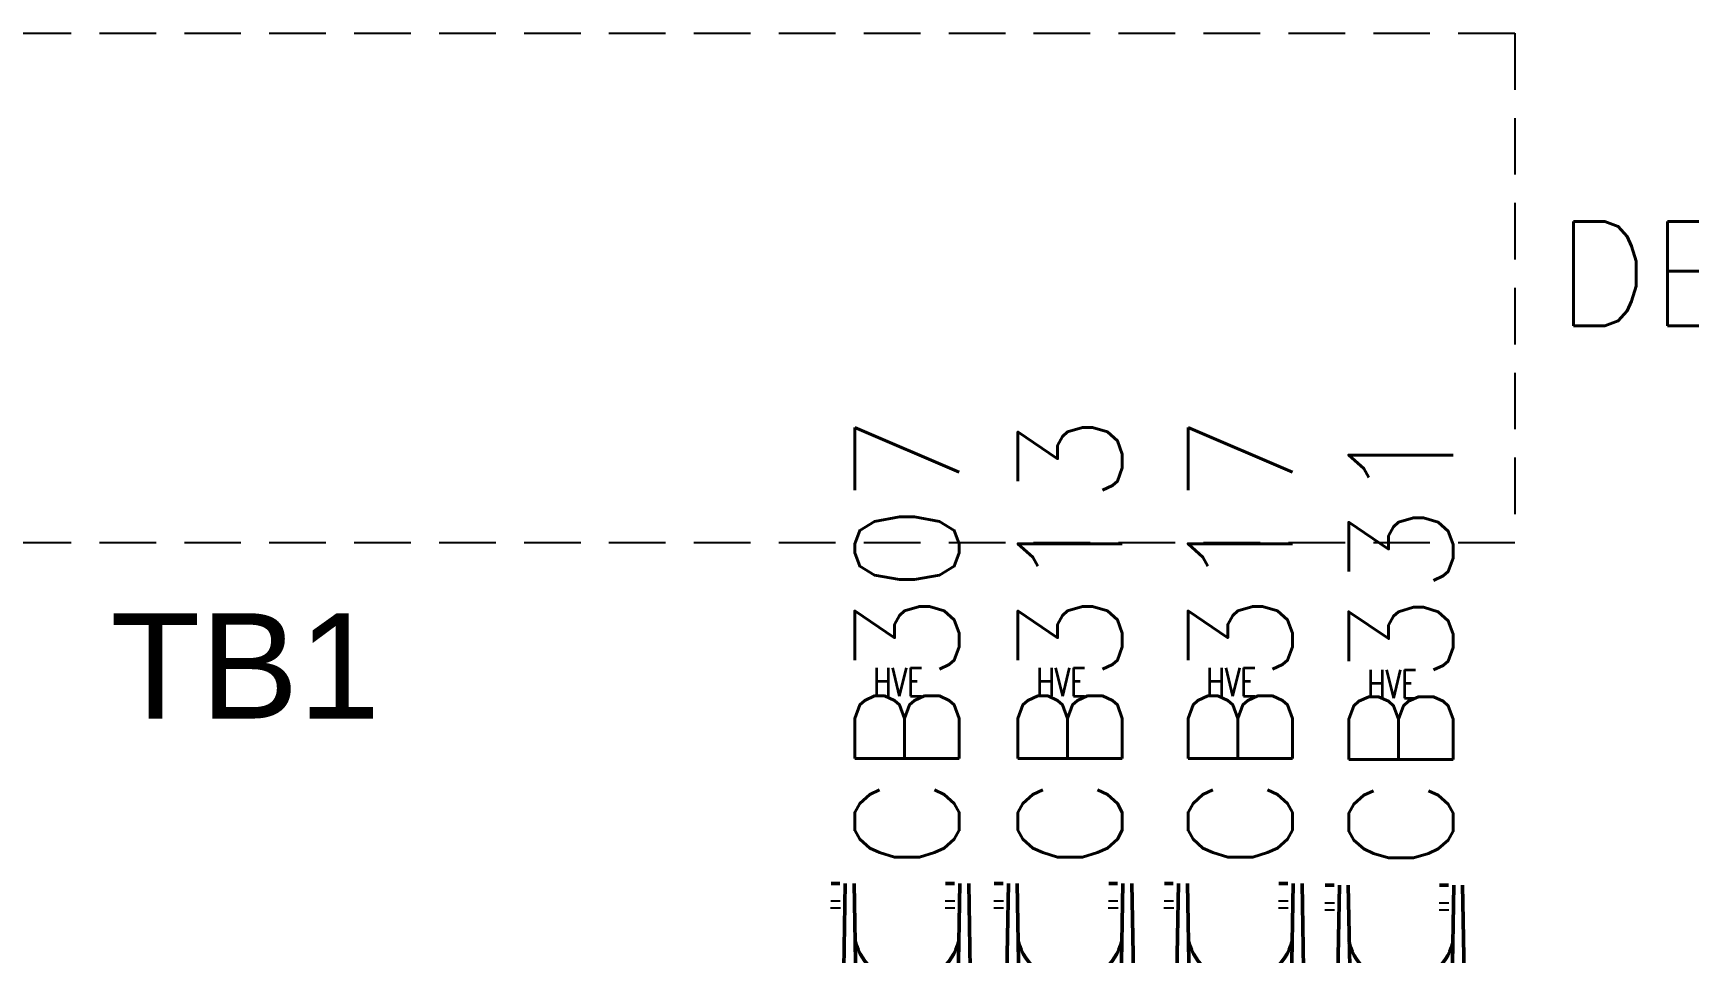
# Model space of a CAD drawing. Header units: inches. Extents: x 0.1 to 89.7, y 0.1 to 57.6.
# Drawn here: x 26.58 to 33.89, y 30.44 to 34.5 of the extents above; entities that cross this region are included whole.
import ezdxf
from ezdxf.enums import TextEntityAlignment as Align

# ---------------------------------------------------------------- set-up
doc = ezdxf.new("R2010")
doc.units = ezdxf.units.IN
doc.header["$MEASUREMENT"] = 0
doc.linetypes.add('DASHED', pattern=[0.75, 0.5, -0.25])
doc.linetypes.add('HIDDEN', pattern=[0.375, 0.25, -0.125])
for name, color, linetype, lineweight in [('AM_0', 7, 'Continuous', 50), ('AM_4', 3, 'Continuous', 25), ('AM_9', 6, 'DASHED', 25)]:
    doc.layers.add(name, color=color, linetype=linetype, lineweight=lineweight)
for name, color, linetype in [('MISC', 7, 'Continuous'), ('PLOC', 8, 'Continuous'), ('PSYMS', 7, 'Continuous'), ('PTAG', 150, 'Continuous')]:
    doc.layers.add(name, color=color, linetype=linetype)
doc.styles.get("Standard").update_dxf_attribs({"font": 'arial.ttf'})
doc.styles.add('WD', font='romans.shx', dxfattribs={"height": 0.185})

# ---------------------------------------------------------------- blocks, each defined once
blk = doc.blocks.new('EDISON_DB6OUT')
at = {"style": 'WD', "width": 0.7}
for tag, p in [('INST', (5.5, 4.7321)), ('LOC', (5.5, 4.5625)), ('DESC1', (5.5, 4.4062)), ('DESC2', (5.5, 4.25)), ('DESC3', (5.5, 4.1021)), ('XREF', (5.5, 1.6562))]:
    blk.add_attdef(tag, text='', height=0.125, dxfattribs=at).set_placement(p, align=Align.CENTER)
at = {"style": 'WD'}
blk.add_attdef('TAG1', text='', height=0.125, dxfattribs=at).set_placement((5.5, 3.9375), align=Align.CENTER)
at = {"style": 'WD', "flags": 9}
blk.add_attdef('FAMILY', (5.7047, 2.0273), '', height=0.01, dxfattribs=at)
for tag, p in [('MFG', (5.7278, 1.9637)), ('CAT', (5.7297, 1.9832)), ('ASSYCODE', (5.73, 1.9464))]:
    blk.add_attdef(tag, text='', height=0.01, dxfattribs=at).set_placement(p, align=Align.CENTER)
blk = doc.blocks.new('1489_1P_MINIATURE')
at = {"layer": 'AM_0'}
for p, q in [((0.0567, 4.3612), (0.0174, 4.3612)), ((0.0717, 3.8913), (0.0799, 4.3612)), ((0.1268, 3.9283), (0.1192, 4.3612)), ((0.5616, 4.3612), (0.5223, 4.3612)), ((0.5848, 4.3612), (0.5773, 3.9283)), ((0.6241, 4.3612), (0.6323, 3.8913))]:
    blk.add_line(p, q, dxfattribs=at)
blk.add_arc((0.352, 4.1648), 0.2357, 194.39257, 345.60743, dxfattribs=at)
at = {"layer": 'AM_4'}
for p, q in [((0.0586, 4.2516), (0.0155, 4.2516)), ((0.5635, 4.2516), (0.5204, 4.2516))]:
    blk.add_line(p, q, dxfattribs=at)
at = {"layer": 'AM_9'}
for p, q in [((0.0581, 4.2826), (0.0161, 4.2826)), ((0.563, 4.2826), (0.5209, 4.2826))]:
    blk.add_line(p, q, dxfattribs=at)
at = {"style": 'WD', "width": 0.7}
for tag, p in [('INST', (0.3125, 5.3571)), ('LOC', (0.3125, 5.1875)), ('DESC1', (0.3125, 5.0312)), ('DESC2', (0.3125, 4.875)), ('DESC3', (0.3125, 4.7271)), ('XREF', (0.3125, 4.1562))]:
    blk.add_attdef(tag, text='', height=0.125, dxfattribs=at).set_placement(p, align=Align.CENTER)
at = {"style": 'WD'}
blk.add_attdef('TAG1', text='', height=0.125, dxfattribs=at).set_placement((0.3125, 4.5625), align=Align.CENTER)
at = {"style": 'WD', "flags": 9}
blk.add_attdef('FAMILY', (0.5172, 4.5273), '', height=0.01, dxfattribs=at)
for tag, p in [('ASSYCODE', (0.5425, 4.4464)), ('MFG', (0.5403, 4.4637)), ('CAT', (0.5422, 4.4832))]:
    blk.add_attdef(tag, text='', height=0.01, dxfattribs=at).set_placement(p, align=Align.CENTER)
blk = doc.blocks.new('HDIN15368')
at = {"layer": 'MISC', "color": 4, "linetype": 'HIDDEN'}
for p, q in [((0, 1.125), (23.5, 1.125)), ((23.5, 1.125), (23.5, -1.125)), ((0, -1.125), (23.5, -1.125))]:
    blk.add_line(p, q, dxfattribs=at)

msp = doc.modelspace()

# ---------------------------------------------------------------- block references
at = {"layer": 'PSYMS'}
msp.add_blockref('HDIN15368', (9.625, 33.375), dxfattribs=at)
ref = msp.add_blockref('EDISON_DB6OUT', (34.38674, 28.68202), dxfattribs=dict(at, xscale=1.001880327007336, yscale=1.001880327007336, zscale=1.001880327007336))
ref.add_attrib('P_TAG1', 'DB108', dxfattribs={"layer": 'PTAG', "height": 0.461257, "style": 'WD', "flags": 8}).set_placement((34.3125, 33.4375), align=Align.MIDDLE_CENTER)
ref = msp.add_blockref('1489_1P_MINIATURE', (30.08813, 26.37453), dxfattribs=dict(at, xscale=1.001880327007336, yscale=1.001880327007336, zscale=1.001880327007336))
ref.add_attrib('LOC', 'HVE', dxfattribs={"layer": 'PLOC', "height": 0.125235, "style": 'WD', "width": 0.7}).set_placement((30.40122, 31.57179), align=Align.CENTER)
ref.add_attrib('P_TAG1', 'CB307', dxfattribs={"layer": 'PTAG', "height": 0.461257, "rotation": 90, "style": 'WD', "flags": 8}).set_placement((30.44081, 31.80925), align=Align.MIDDLE_CENTER)
ref = msp.add_blockref('1489_1P_MINIATURE', (30.80823, 26.37453), dxfattribs=dict(at, xscale=1.001880327007336, yscale=1.001880327007336, zscale=1.001880327007336))
ref.add_attrib('LOC', 'HVE', dxfattribs={"layer": 'PLOC', "height": 0.125235, "style": 'WD', "width": 0.7}).set_placement((31.12132, 31.57179), align=Align.CENTER)
ref.add_attrib('P_TAG1', 'CB313', dxfattribs={"layer": 'PTAG', "height": 0.461257, "rotation": 90, "style": 'WD', "flags": 8}).set_placement((31.16091, 31.80925), align=Align.MIDDLE_CENTER)
ref = msp.add_blockref('1489_1P_MINIATURE', (31.55964, 26.37453), dxfattribs=dict(at, xscale=1.001880327007336, yscale=1.001880327007336, zscale=1.001880327007336))
ref.add_attrib('LOC', 'HVE', dxfattribs={"layer": 'PLOC', "height": 0.125235, "style": 'WD', "width": 0.7}).set_placement((31.87273, 31.57179), align=Align.CENTER)
ref.add_attrib('P_TAG1', 'CB317', dxfattribs={"layer": 'PTAG', "height": 0.461257, "rotation": 90, "style": 'WD', "flags": 8}).set_placement((31.91232, 31.80925), align=Align.MIDDLE_CENTER)
ref = msp.add_blockref('1489_1P_MINIATURE', (32.27007, 26.375), dxfattribs=at)
ref.add_attrib('LOC', 'HVE', dxfattribs={"layer": 'PLOC', "height": 0.125, "style": 'WD', "width": 0.7}).set_placement((32.58257, 31.5625), align=Align.CENTER)
ref.add_attrib('P_TAG1', 'CB331', dxfattribs={"layer": 'PTAG', "height": 0.461257, "rotation": 90, "style": 'WD', "flags": 8}).set_placement((32.62208, 31.80561), align=Align.MIDDLE_CENTER)

# ---------------------------------------------------------------- texts
at = {"layer": 'PSYMS', "insert": (26.45757, 31.9375), "char_height": 0.465107, "attachment_point": 1}
msp.add_mtext_dynamic_manual_height_columns('\\pxqc;TB1', width=2.1241467, gutter_width=1.00188, heights=[0], dxfattribs=at)

doc.saveas('drawing.dxf')
